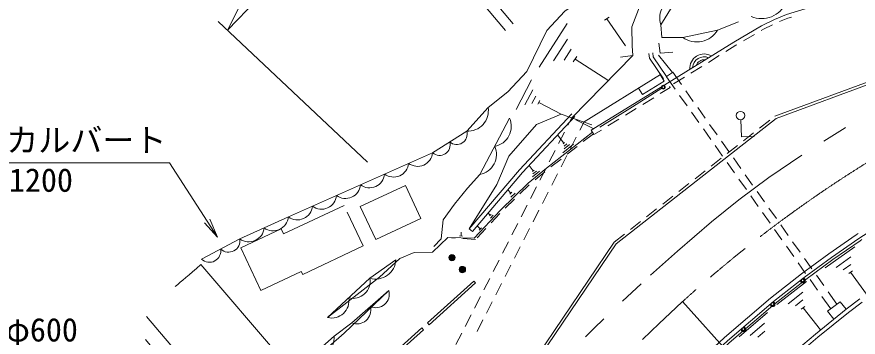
# Model space of a CAD drawing. Units: millimetres, scale not verified. Extents: x 40000 to 680000, y 20000 to 380000.
# Drawn here: x 76639 to 142277, y 284372 to 309330 of the extents above; entities that cross this region are included whole.
import ezdxf
from ezdxf.enums import TextEntityAlignment as Align

# ---------------------------------------------------------------- set-up
doc = ezdxf.new("R2010")
doc.units = ezdxf.units.MM
doc.header["$LTSCALE"] = 1000
doc.linetypes.add('CHAIN', pattern=[18.5, 12, -1.5, 3.5, -1.5])
for name, color, linetype, lineweight in [('M-BGD', 7, 'Continuous', 13), ('M-BMK', 2, 'Continuous', 13), ('M-STR-HTXT', 7, 'Continuous', 13), ('M-STR-STRC', 7, 'Continuous', 13)]:
    doc.layers.add(name, color=color, linetype=linetype, lineweight=lineweight)
doc.styles.add('ＭＳ ゴシック', font='')
doc.styles.get('ＭＳ ゴシック').set_extended_font_data('MS Gothic')

# ---------------------------------------------------------------- blocks, each defined once
blk = doc.blocks.new('open_arrow')
at = {"color": 0, "linetype": 'Continuous', "lineweight": -2}
blk.add_lwpolyline([(7.5, 1.25), (0, 0), (7.5, -1.25)], dxfattribs=at)

msp = doc.modelspace()

# ---------------------------------------------------------------- linework, layer by layer
at = {"layer": 'M-BGD'}
for p, q in [((135778, 301585), (160628, 310777)), ((135876, 301409), (160698, 310589)), ((122492, 309061), (122845, 309306)), ((122668, 309184), (124136, 307065)), ((136798, 309226), (136140, 308958)), ((137074, 309312), (136798, 309226)), ((117399, 305410), (119574, 308818)), ((135592, 308714), (134881, 308373)), ((134182, 307961), (133321, 307452)), ((134881, 308373), (134699, 308266)), ((118511, 305900), (119599, 307604)), ((119351, 305963), (119895, 306815)), ((132742, 307111), (131953, 306623)), ((132804, 307147), (132742, 307111)), ((119938, 301469), (124709, 306306)), ((120055, 305814), (120327, 306240)), ((120191, 306027), (122747, 304396)), ((126701, 306340), (127800, 305003)), ((131442, 306308), (130591, 305782)), ((130081, 305467), (129230, 304941)), ((120893, 301140), (126850, 304844)), ((127154, 304326), (126837, 304836)), ((127320, 304664), (128002, 303702)), ((127330, 304671), (127800, 305003)), ((127810, 305011), (128491, 304049)), ((128720, 304626), (127869, 304100)), ((115593, 302103), (116798, 304424)), ((127394, 304157), (121451, 300492)), ((125456, 303270), (127154, 304326)), ((127548, 303902), (127604, 303816)), ((116281, 302482), (116884, 303643)), ((125139, 303780), (125456, 303270)), ((127604, 303816), (126839, 303345)), ((128838, 303560), (129416, 302744)), ((116819, 302571), (117120, 303152)), ((117281, 302516), (117432, 302806)), ((117356, 302661), (119097, 301756)), ((126328, 303030), (125477, 302505)), ((128349, 303213), (128927, 302397)), ((124967, 302190), (124115, 301666)), ((129763, 302255), (130342, 301439)), ((121504, 300929), (119100, 301757)), ((119637, 300881), (119938, 301469)), ((121666, 300616), (120258, 301313)), ((123605, 301351), (122753, 300826)), ((123397, 291636), (135876, 301409)), ((129274, 301908), (129852, 301092)), ((133111, 301301), (133171, 299969)), ((120559, 300488), (120893, 301140)), ((130689, 300949), (131267, 300133)), ((134586, 300652), (135374, 301269)), ((119323, 299490), (118826, 300126)), ((118908, 299456), (119363, 300347)), ((121618, 300221), (120830, 299605)), ((121661, 300152), (121451, 300492)), ((122243, 300511), (121661, 300152)), ((130199, 300602), (130777, 299786)), ((133171, 299969), (134170, 300014)), ((133327, 299666), (134114, 300283)), ((120079, 299398), (119231, 298734)), ((119376, 299531), (119270, 299448)), ((119540, 299431), (119328, 299266)), ((119756, 299373), (119332, 299041)), ((119830, 299064), (120286, 299954)), ((131614, 299644), (132192, 298828)), ((118179, 298032), (118634, 298922)), ((120358, 299235), (119570, 298619)), ((131124, 299297), (131703, 298481)), ((132067, 298680), (132854, 299296)), ((119098, 298249), (118310, 297633)), ((119101, 297640), (119557, 298530)), ((130807, 297693), (131595, 298310)), ((132539, 298339), (133117, 297523)), ((116927, 297341), (116601, 297740)), ((116994, 297396), (116861, 297287)), ((117450, 296608), (117905, 297498)), ((132050, 297992), (132628, 297176)), ((117411, 297293), (116880, 296858)), ((117169, 297317), (116903, 297099)), ((117841, 297258), (117068, 296624)), ((118372, 296216), (118828, 297106)), ((129548, 296707), (130335, 297323)), ((132975, 296686), (133553, 295870)), ((133464, 297033), (134043, 296217)), ((106961, 296198), (103432, 294555)), ((108164, 293613), (106961, 296198)), ((116606, 296242), (115890, 295544)), ((116721, 295184), (117176, 296074)), ((128288, 295720), (129075, 296337)), ((115183, 295597), (114940, 295846)), ((115266, 295678), (115100, 295516)), ((115511, 295593), (115179, 295270)), ((117643, 294791), (118099, 295681)), ((133900, 295381), (134478, 294565)), ((134390, 295728), (134968, 294912)), ((115460, 295125), (114744, 294427)), ((127028, 294734), (127815, 295350)), ((97451, 292412), (102169, 294641)), ((103661, 291482), (102415, 294120)), ((103432, 294555), (104636, 291970)), ((115992, 293759), (116447, 294649)), ((116914, 293367), (117370, 294257)), ((125768, 293747), (126556, 294364)), ((134825, 294076), (135404, 293260)), ((135315, 294423), (135893, 293607)), ((104636, 291970), (108164, 293613)), ((113578, 293879), (113401, 294044)), ((113633, 293938), (113523, 293820)), ((113806, 293887), (113585, 293651)), ((114323, 294000), (113640, 293270)), ((97262, 292822), (94111, 291338)), ((97451, 292412), (97262, 292822)), ((111934, 292820), (112177, 292612)), ((112792, 292803), (112541, 293038)), ((113230, 292831), (112547, 292101)), ((112886, 292903), (112698, 292702)), ((115263, 292335), (115718, 293225)), ((116185, 291943), (116641, 292833)), ((124509, 292761), (125296, 293377)), ((135751, 292770), (136329, 291954)), ((136240, 293117), (136819, 292301)), ((112320, 292078), (110265, 292135)), ((110834, 292093), (110265, 292135)), ((111419, 292253), (111174, 292260)), ((111297, 292256), (111305, 292562)), ((123249, 291774), (124036, 292391)), ((98944, 289253), (103661, 291482)), ((111377, 274292), (123249, 291774)), ((112430, 291975), (111433, 292049)), ((111542, 274180), (123397, 291636)), ((114534, 290911), (114989, 291801)), ((136676, 291465), (137254, 290649)), ((137166, 291812), (137744, 290996)), ((95678, 288011), (94111, 291338)), ((115456, 290518), (115912, 291409)), ((139703, 289776), (142012, 291420)), ((113805, 289486), (114260, 290377)), ((137601, 290160), (138180, 289344)), ((138091, 290507), (138669, 289691)), ((140555, 289802), (141709, 290624)), ((97051, 282957), (90999, 290026)), ((98830, 289495), (95678, 288011)), ((98944, 289253), (98830, 289495)), ((114727, 289094), (115183, 289984)), ((141118, 289623), (141695, 290034)), ((141536, 289341), (141825, 289546)), ((113076, 288062), (113531, 288952)), ((138527, 288854), (139105, 288039)), ((139016, 289201), (139594, 288386)), ((141680, 289444), (142914, 287712)), ((112296, 288745), (108675, 285489)), ((112430, 288597), (108809, 285340)), ((112430, 288597), (112296, 288745)), ((113998, 287670), (114454, 288560)), ((135932, 286910), (138234, 288708)), ((112347, 286638), (112803, 287528)), ((136807, 286976), (137958, 287875)), ((139452, 287549), (140133, 286588)), ((139941, 287896), (140623, 286935)), ((113269, 286246), (113725, 287136)), ((137395, 286817), (137970, 287267)), ((139891, 286388), (140865, 287135)), ((141336, 286553), (140865, 287135)), ((132999, 284407), (135195, 286284)), ((137838, 286546), (138126, 286771)), ((137982, 286658), (139331, 284932)), ((140381, 285781), (139891, 286388)), ((89406, 282870), (86747, 285975)), ((111618, 285213), (112074, 286104)), ((112541, 284821), (112996, 285711)), ((108223, 285089), (104605, 281838)), ((108356, 284940), (104738, 281689)), ((108356, 284940), (108223, 285089)), ((108675, 285489), (108809, 285340)), ((133861, 284511), (134959, 285449)), ((110889, 283789), (111345, 284679)), ((134448, 284379), (134997, 284848))]:
    msp.add_line(p, q, dxfattribs=at)
for points in [[(114948, 303490), (116434, 305072), (117997, 308263), (119387, 309780), (123274, 312418), (125344, 316959)], [(124634, 307072), (124622, 308557), (125746, 311500), (128381, 316987)], [(130562, 316652), (129527, 313017), (126890, 308717), (126948, 307715), (128599, 307716), (131310, 308294), (132931, 308947)], [(146214, 312306), (144549, 311914), (141474, 310996), (136697, 309509), (135756, 309125), (134739, 308638), (132587, 307368), (127390, 304157)], [(126735, 307270), (126825, 306501), (127820, 306586)], [(123745, 306176), (124709, 306306), (124634, 307072)], [(125949, 306486), (125988, 306111), (127082, 304502)], [(127330, 304671), (126279, 306217), (126247, 306517)], [(91052, 290446), (94040, 292022), (97827, 293742), (109080, 298747), (111735, 300428), (113405, 302270), (114948, 303490)], [(109183, 291423), (109745, 292037), (109905, 293512), (110789, 294723), (111801, 295992), (112760, 297050), (115082, 301437)], [(111934, 292820), (115860, 297415), (119937, 301786)], [(119100, 301757), (117178, 300945), (115016, 298487), (114087, 296267), (111934, 292820)], [(112177, 292612), (116099, 297201), (120171, 301568)], [(121539, 300349), (117956, 297546), (116525, 296373), (114374, 294275), (112320, 292078)], [(110265, 292135), (109059, 290995), (107642, 290960), (106511, 290491), (104921, 289049), (100889, 285896)], [(142269, 292440), (142125, 292349), (139985, 290874), (137857, 289302), (135444, 287418), (131841, 284339), (129081, 281773)], [(142569, 291980), (142429, 291890), (140305, 290426), (138189, 288864), (135792, 286992), (132207, 283928), (129456, 281370)], [(100889, 285896), (104190, 288958), (106209, 290409)], [(86683, 284192), (92557, 277046), (94210, 278117), (101390, 284449), (102770, 285495), (105663, 288004)], [(105663, 288004), (102165, 284681), (92635, 276370)], [(142409, 287353), (141328, 286547), (138937, 284613), (137464, 283363), (133001, 279278), (131397, 277696), (130668, 269306)], [(142597, 287094), (141524, 286294), (139141, 284367), (137676, 283123), (133222, 279046), (131706, 277551), (130987, 269278)]]:
    msp.add_lwpolyline(points, dxfattribs=at)
msp.add_circle((133096, 301634), 333, dxfattribs=at)
for centre, radius, start, end in [((128423, 309256), 1626, 97.59245, 199.36157), ((134730, 311304), 2113, 247.68312, 336.21977), ((129683, 309277), 1900, 235.19977, 328.84717), ((130269, 305309), 1133, 59.7798, 183.63483), ((130269, 305309), 907, 67.73919, 175.67544), ((130269, 305309), 680, 83.36457, 160.05006), ((111838, 302013), 1588, 266.27474, 9.321), ((113633, 300800), 1583, 280.48499, 23.71032), ((110956, 300189), 814, 227.60467, 17.07723), ((109629, 299348), 814, 227.60467, 17.07723), ((107907, 298858), 1178, 233.35533, 354.60091), ((112472, 298607), 1583, 280.48499, 23.71032), ((106032, 298023), 1178, 233.35533, 354.60091), ((104156, 297189), 1178, 233.35533, 354.60091), ((102281, 296355), 1178, 233.35533, 354.60091), ((100405, 295521), 1178, 233.35533, 354.60091), ((98530, 294687), 1178, 233.35533, 354.60091), ((96632, 293859), 1201, 234.45252, 354.40493), ((94738, 292999), 1201, 234.45252, 354.40493), ((93156, 291888), 894, 227.02891, 8.59231), ((91662, 291100), 894, 227.02891, 8.59231), ((104623, 290486), 1588, 254.17587, 357.22945), ((102851, 288747), 1356, 256.73331, 8.95393), ((104636, 287727), 1064, 246.78179, 15.08411), ((101200, 287216), 1356, 256.73331, 8.95393), ((103189, 286473), 1064, 246.78179, 15.08411), ((99901, 284328), 1493, 258.15467, 4.66956)]:
    msp.add_arc(centre, radius, start, end, dxfattribs=at)
msp.add_open_spline([(89001, 288315), (89490, 288735), (90037, 289203), (90999, 290026)], degree=3, dxfattribs=at)
at = {"layer": 'M-BMK', "linetype": 'CHAIN'}
msp.add_lwpolyline([(125459, 284202), (126746, 285444), (128053, 286665), (128571, 287138)], dxfattribs=at)
msp.add_arc((195669, 212990), 100000, 99.53909, 132.14254, dxfattribs=at)
at = {"layer": 'M-STR-HTXT'}
for p, q in [((105090, 321047), (115368, 308785)), ((104407, 320472), (114763, 308275)), ((93080, 308283), (94018, 310149)), ((104003, 298019), (92351, 308968)), ((128571, 287138), (152056, 261186))]:
    msp.add_line(p, q, dxfattribs=at)
for points in [[(93080, 308283), (95380, 310716), (98941, 314226), (101732, 316797)], [(92301, 292160), (88558, 297958), (65811, 297953)]]:
    msp.add_lwpolyline(points, dxfattribs=at)
at = {"layer": 'M-STR-STRC'}
for p, q in [((126951, 303773), (124672, 302313)), ((124672, 302313), (122118, 300734)), ((141257, 300680), (139596, 299636)), ((141290, 300700), (141257, 300680)), ((125352, 288534), (123882, 287178)), ((122425, 285808), (121642, 285054)), ((121642, 285054), (121007, 284398))]:
    msp.add_line(p, q, dxfattribs=at)
for points in [[(128807, 281040), (132074, 284078), (135666, 287147), (138068, 289023), (140189, 290589), (142319, 292057), (145292, 293953), (148259, 295723), (151230, 297369), (153480, 298503), (156229, 299794), (158884, 300948), (161388, 301951), (163434, 302690), (167212, 303931), (169814, 304705), (172558, 305445), (175493, 306120), (178103, 306630), (181979, 307300), (186030, 307852), (189303, 308207), (192476, 308495)], [(137878, 298540), (135295, 296800), (132966, 295081), (130823, 293351), (128176, 291076), (126086, 289207)]]:
    msp.add_lwpolyline(points, dxfattribs=at)
for centre, radius in [((127078, 303854), 150), ((127078, 303854), 120), ((127078, 303854), 100), ((127078, 303854), 100), ((127078, 303854), 100), ((127078, 303854), 100), ((110589, 290566), 250), ((110589, 290566), 204), ((110589, 290566), 159), ((110589, 290566), 114), ((110589, 290566), 68.2), ((110589, 290566), 22.7), ((111401, 289639), 250), ((111401, 289639), 204), ((111401, 289639), 159), ((111401, 289639), 114), ((111401, 289639), 68.2), ((111401, 289639), 22.7), ((137953, 288790), 100), ((137953, 288790), 100), ((137953, 288790), 100), ((135598, 286941), 112), ((135598, 286941), 100), ((135598, 286941), 100), ((135598, 286941), 100), ((133317, 284992), 112), ((133317, 284992), 100), ((133317, 284992), 100), ((133317, 284992), 100)]:
    msp.add_circle(centre, radius, dxfattribs=at)
for centre, radius, start, end in [((137953, 288790), 188, 181.11925, 74.85904), ((137953, 288790), 150, 169.39877, 86.57952), ((137953, 288790), 112, 127.98918, 127.98911), ((135598, 286941), 188, 183.64264, 77.38243), ((135598, 286941), 150, 171.92215, 89.10291), ((133317, 284992), 188, 183.64264, 77.38243), ((133317, 284992), 150, 171.92215, 89.10291)]:
    msp.add_arc(centre, radius, start, end, dxfattribs=at)

# ---------------------------------------------------------------- block references
at = {"layer": 'M-STR-HTXT', "xscale": 200, "yscale": 200, "rotation": 122.8}
msp.add_blockref('open_arrow', (92301, 292160), dxfattribs=at)

# ---------------------------------------------------------------- texts
at = {"layer": 'M-STR-HTXT', "style": 'ＭＳ ゴシック'}
msp.add_text('ボックスカルバート', height=1833, rotation=0.011, dxfattribs=at).set_placement((65811, 298253), align=Align.BOTTOM_LEFT)
for s, p in [('B1000×H1200', (66053, 295148)), ('ヒューム管\u3000φ600', (60765, 283484))]:
    msp.add_text(s, height=1833, dxfattribs=at).set_placement(p, align=Align.BOTTOM_LEFT)

doc.saveas('drawing.dxf')
